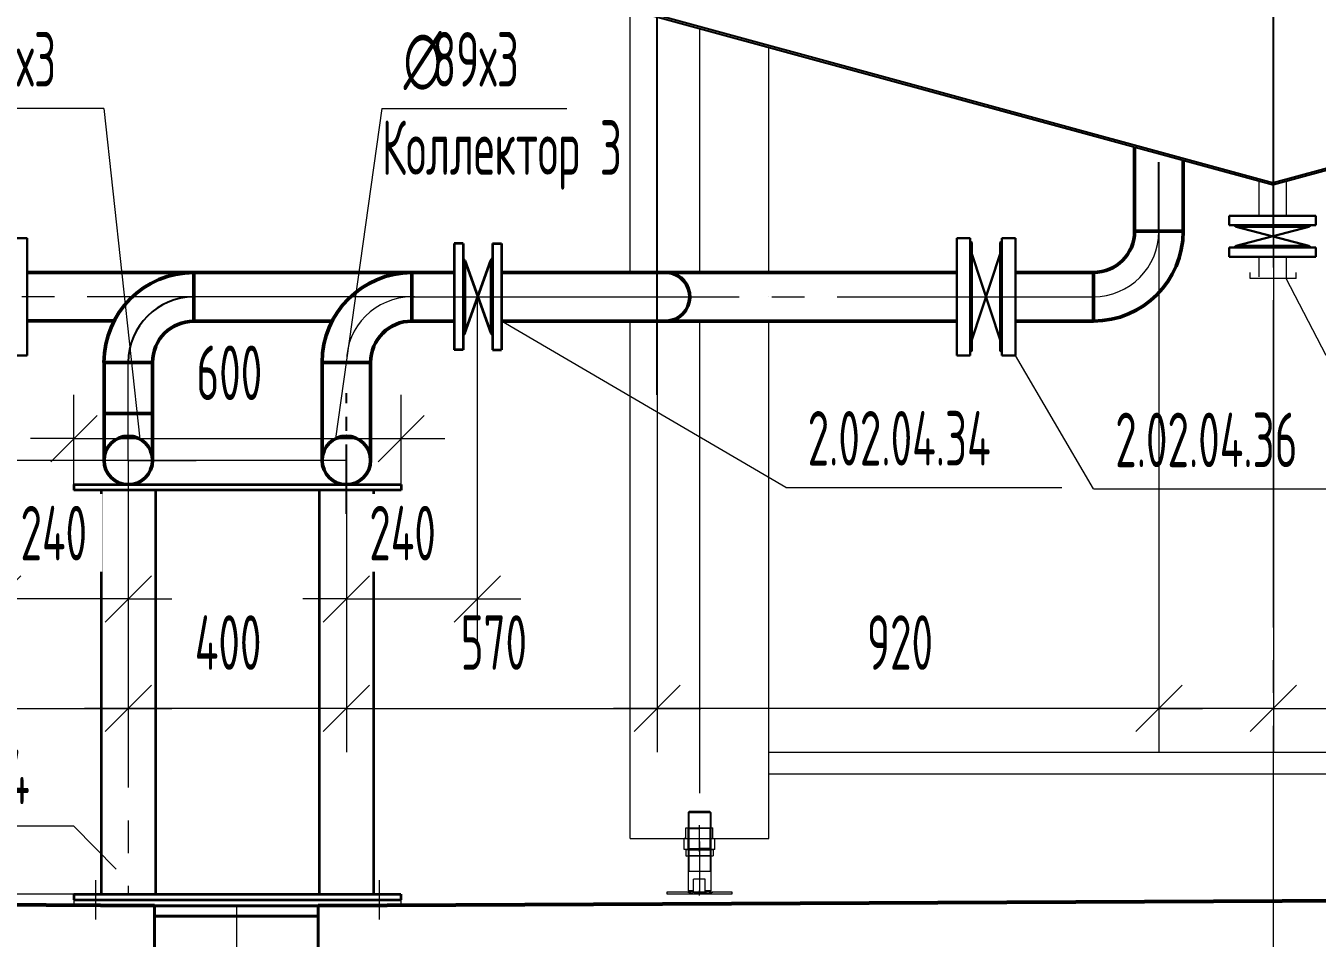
# Model space of a CAD drawing. Header units: millimetres. Extents: x -2281 to 5887, y 0 to 4166.
# Drawn here: x 3709.3 to 3768.5, y 181.1 to 222.9 of the extents above; entities that cross this region are included whole.
import ezdxf

# ---------------------------------------------------------------- set-up
doc = ezdxf.new("R2010")
doc.units = ezdxf.units.MM
for name, pattern in [('K5LT32777', [0]), ('K5LT32783', [0]), ('K5LT32784', [0]), ('K5LT32785', [0]), ('K5LT32786', [0]), ('K5LT32808', [0]), ('K5LT32816', [5.08, 3.175, -0.635, 0.635, -0.635]), ('K5LT32824', [714.375, 476.25, -79.375, 79.375, -79.375]), ('K5LT32829', [50.8, 31.75, -6.35, 6.35, -6.35]), ('K5LT32859', [0]), ('K5LT32875', [0]), ('K5LT32876', [9, 6, -0.75, 1.5, -0.75]), ('K5LT32877', [0]), ('K5LT32878', [50.8, 31.75, -6.35, 6.35, -6.35]), ('K5LT32887', [508, 317.5, -63.5, 63.5, -63.5]), ('K5LT32888', [0]), ('K5LT32897', [0]), ('K5LT_AXLED', [19.5, 15, -1.5, 1.5, -1.5]), ('K5LT_BASIC', [0]), ('K5LT_THIN', [0])]:
    doc.linetypes.add(name, pattern=pattern)
doc.layers.add('Системный слой', color=7, linetype='Continuous')
doc.styles.add('KDIMTEXTSTYLE', font='GOST_AU.SHX', dxfattribs={"width": 0.96, "oblique": 15, "height": 5})
doc.styles.add('KTEXTSTYLE', font='GOST_AU.SHX', dxfattribs={"width": 0.96, "height": 5})
doc.dimstyles.new('KDIMSTYLE (0.03)', dxfattribs={"dimtxt": 5, "dimasz": 1, "dimexe": 2, "dimexo": 0, "dimgap": 1, "dimtad": 1, "dimlfac": 40, "dimtxsty": 'KDIMTEXTSTYLE', "dimsah": 1, "dimcen": 0, "dimdle": 1, "dimadec": 0, "dimazin": 0, "dimtfac": 0.667, "dimtmove": 0, "dimatfit": 3, "dimfxl": 1, "dimtvp": 1, "dimtolj": 1, "dimtzin": 0, "dimarcsym": 0})

# ---------------------------------------------------------------- blocks, each defined once
blk = doc.blocks.new('U37')
at = {"layer": 'Системный слой', "color": 30, "linetype": 'K5LT_AXLED', "lineweight": 13, "true_color": 0xff8000}
for q in [(3714.028, 206.136), (3710.916, 203.023), (3717.141, 203.023), (3714.028, 199.911)]:
    blk.add_line((3714.028, 203.023), q, dxfattribs=at)
blk = doc.blocks.new('U70')
at = {"layer": 'Системный слой', "color": 211, "linetype": 'K5LT32783', "lineweight": 50, "true_color": 0xff7fff}
for p, q in [((3717.028, 209.405), (3717.028, 211.63)), ((3715.14, 207.517), (3712.915, 207.517))]:
    blk.add_line(p, q, dxfattribs=at)
for radius in [4.113, 1.887]:
    blk.add_arc((3717.028, 207.517), radius, 90, 180, dxfattribs=at)
at = {"layer": 'Системный слой', "color": 211, "linetype": 'K5LT32829', "lineweight": 25, "true_color": 0xff7fff}
blk.add_arc((3717.028, 207.517), 3, 90, 180, dxfattribs=at)
blk = doc.blocks.new('U71')
at = {"layer": 'Системный слой', "color": 200, "linetype": 'K5LT32784', "lineweight": 50, "true_color": 0xbf00ff}
for p, q in [((3727.028, 209.405), (3727.028, 211.63)), ((3725.14, 207.517), (3722.915, 207.517))]:
    blk.add_line(p, q, dxfattribs=at)
for radius in [4.112, 1.888]:
    blk.add_arc((3727.028, 207.517), radius, 90, 180, dxfattribs=at)
at = {"layer": 'Системный слой', "color": 30, "linetype": 'K5LT_AXLED', "lineweight": 13, "true_color": 0xff8000}
blk.add_arc((3727.028, 207.517), 3, 90, 180, dxfattribs=at)
blk = doc.blocks.new('U72')
at = {"layer": 'Системный слой', "color": 30, "linetype": 'K5LT_AXLED', "lineweight": 13, "true_color": 0xff8000}
blk.add_line((3727.151, 210.522), (3686.473, 210.522), dxfattribs=at)
at = {"layer": 'Системный слой', "color": 211, "linetype": 'K5LT32783', "lineweight": 50, "true_color": 0xff7fff}
blk.add_line((3712.895, 205.173), (3712.895, 205.173), dxfattribs=at)
at = {"layer": 'Системный слой', "color": 211, "linetype": 'K5LT32816', "lineweight": 25, "true_color": 0xff7fff}
blk.add_line((3714.007, 205.173), (3714.007, 205.173), dxfattribs=at)
blk = doc.blocks.new('U75')
at = {"layer": 'Системный слой', "color": 200, "linetype": 'K5LT32808', "lineweight": 35, "true_color": 0xbf00ff}
for p, q in [((3729.387, 212.96), (3728.962, 212.96)), ((3728.962, 212.96), (3728.962, 208.085)), ((3728.962, 212.792), (3728.962, 212.235)), ((3729.387, 212.96), (3729.387, 208.085)), ((3730.721, 212.96), (3730.721, 208.085)), ((3730.721, 212.96), (3731.146, 212.96)), ((3731.146, 212.96), (3731.146, 208.085)), ((3731.146, 212.792), (3731.146, 212.235)), ((3729.462, 212.185), (3729.387, 212.297)), ((3729.462, 212.185), (3730.646, 208.86)), ((3729.462, 208.86), (3730.646, 212.185)), ((3729.462, 212.185), (3729.462, 208.86)), ((3730.646, 212.185), (3730.721, 212.297)), ((3730.646, 212.185), (3730.646, 208.86)), ((3729.462, 208.86), (3729.387, 208.747)), ((3730.646, 208.86), (3730.721, 208.747)), ((3729.387, 208.085), (3728.962, 208.085)), ((3730.721, 208.085), (3731.146, 208.085))]:
    blk.add_line(p, q, dxfattribs=at)
blk = doc.blocks.new('U76')
at = {"layer": 'Системный слой', "color": 200, "linetype": 'K5LT32784', "lineweight": 50, "true_color": 0xbf00ff}
for p, q in [((3760.165, 213.522), (3762.39, 213.522)), ((3758.278, 211.635), (3758.278, 209.41))]:
    blk.add_line(p, q, dxfattribs=at)
at = {"layer": 'Системный слой', "color": 30, "linetype": 'K5LT_AXLED', "lineweight": 13, "true_color": 0xff8000}
blk.add_arc((3758.278, 213.522), 3, 270, 0, dxfattribs=at)
at = {"layer": 'Системный слой', "color": 200, "linetype": 'K5LT32784', "lineweight": 50, "true_color": 0xbf00ff}
for radius in [4.112, 1.887]:
    blk.add_arc((3758.278, 213.522), radius, 270, 0, dxfattribs=at)
blk = doc.blocks.new('U78')
at = {"layer": 'Системный слой', "color": 30, "linetype": 'K5LT_AXLED', "lineweight": 13, "true_color": 0xff8000}
blk.add_line((3766.51, 229.864), (3766.51, 174.99), dxfattribs=at)
at = {"layer": 'Системный слой', "color": 7, "linetype": 'K5LT32786', "lineweight": 18}
for p, q in [((3737.04, 211.632), (3737.04, 223.696)), ((3795.981, 185.689), (3795.981, 223.657)), ((3743.39, 211.633), (3743.39, 221.923)), ((3789.631, 185.689), (3789.631, 221.943)), ((3743.39, 210.522), (3743.39, 210.523)), ((3737.04, 185.689), (3737.04, 209.408)), ((3743.39, 185.689), (3743.39, 209.409)), ((3743.39, 189.651), (3789.631, 189.651)), ((3743.39, 188.651), (3789.631, 188.651)), ((3739.691, 186.885), (3739.754, 186.948)), ((3739.691, 186.885), (3740.739, 186.885)), ((3739.691, 186.885), (3739.691, 183.292)), ((3739.754, 186.948), (3740.676, 186.948)), ((3740.739, 186.885), (3740.676, 186.948)), ((3740.739, 186.885), (3740.739, 183.292)), ((3792.282, 186.885), (3792.345, 186.948)), ((3793.33, 186.885), (3792.282, 186.885)), ((3792.282, 186.885), (3792.282, 183.292)), ((3793.267, 186.948), (3792.345, 186.948)), ((3793.33, 186.885), (3793.267, 186.948)), ((3793.33, 186.885), (3793.33, 183.292)), ((3739.596, 186.189), (3740.834, 186.189)), ((3739.596, 185.689), (3739.596, 186.189)), ((3739.728, 186.149), (3739.688, 186.189)), ((3739.728, 186.149), (3740.215, 186.149)), ((3739.728, 185.229), (3739.728, 186.149)), ((3740.702, 186.149), (3740.215, 186.149)), ((3740.702, 186.149), (3740.742, 186.189)), ((3740.702, 185.229), (3740.702, 186.149)), ((3740.834, 185.689), (3740.834, 186.189)), ((3792.187, 185.689), (3792.187, 186.189)), ((3793.425, 186.189), (3792.187, 186.189)), ((3792.319, 186.149), (3792.279, 186.189)), ((3792.319, 185.229), (3792.319, 186.149)), ((3792.319, 186.149), (3792.806, 186.149)), ((3793.293, 186.149), (3792.806, 186.149)), ((3793.293, 186.149), (3793.333, 186.189)), ((3793.293, 185.229), (3793.293, 186.149)), ((3793.425, 185.689), (3793.425, 186.189)), ((3737.04, 185.689), (3743.39, 185.689)), ((3737.04, 185.689), (3743.39, 185.689)), ((3737.04, 185.689), (3743.39, 185.689)), ((3739.596, 185.689), (3739.515, 185.689)), ((3739.515, 185.189), (3739.515, 185.689)), ((3740.834, 185.689), (3740.915, 185.689)), ((3740.915, 185.189), (3740.915, 185.689)), ((3795.981, 185.689), (3789.631, 185.689)), ((3792.187, 185.689), (3792.106, 185.689)), ((3792.106, 185.189), (3792.106, 185.689)), ((3793.425, 185.689), (3793.506, 185.689)), ((3793.506, 185.189), (3793.506, 185.689)), ((3740.915, 185.189), (3739.515, 185.189)), ((3739.59, 185.175), (3739.615, 185.189)), ((3739.59, 185.175), (3739.59, 184.904)), ((3739.59, 184.904), (3739.615, 184.889)), ((3739.615, 185.189), (3740.815, 185.189)), ((3740.815, 184.889), (3739.615, 184.889)), ((3739.728, 185.229), (3739.688, 185.189)), ((3739.716, 185.189), (3739.728, 185.177)), ((3739.716, 184.889), (3739.728, 184.902)), ((3739.728, 185.229), (3740.215, 185.229)), ((3739.728, 185.177), (3740.702, 185.177)), ((3739.728, 185.177), (3739.728, 184.902)), ((3740.702, 184.902), (3739.728, 184.902)), ((3740.702, 185.229), (3740.215, 185.229)), ((3740.702, 185.229), (3740.742, 185.189)), ((3740.714, 185.189), (3740.702, 185.177)), ((3740.702, 185.177), (3740.702, 184.902)), ((3740.714, 184.889), (3740.702, 184.902)), ((3740.84, 185.175), (3740.815, 185.189)), ((3740.84, 184.904), (3740.815, 184.889)), ((3740.84, 185.175), (3740.84, 184.904)), ((3792.106, 185.189), (3793.506, 185.189)), ((3792.181, 185.175), (3792.206, 185.189)), ((3792.181, 185.175), (3792.181, 184.904)), ((3792.181, 184.904), (3792.206, 184.889)), ((3793.406, 185.189), (3792.206, 185.189)), ((3792.206, 184.889), (3793.406, 184.889)), ((3792.319, 185.229), (3792.279, 185.189)), ((3792.307, 185.189), (3792.319, 185.177)), ((3792.307, 184.889), (3792.319, 184.902)), ((3792.319, 185.229), (3792.806, 185.229)), ((3793.293, 185.177), (3792.319, 185.177)), ((3792.319, 185.177), (3792.319, 184.902)), ((3792.319, 184.902), (3793.293, 184.902)), ((3793.293, 185.229), (3792.806, 185.229)), ((3793.293, 185.229), (3793.333, 185.189)), ((3793.305, 185.189), (3793.293, 185.177)), ((3793.293, 185.177), (3793.293, 184.902)), ((3793.305, 184.889), (3793.293, 184.902)), ((3793.431, 185.175), (3793.406, 185.189)), ((3793.431, 184.904), (3793.406, 184.889)), ((3793.431, 185.175), (3793.431, 184.904)), ((3739.691, 184.198), (3740.739, 184.198)), ((3793.33, 184.198), (3792.282, 184.198)), ((3739.947, 183.222), (3739.947, 183.823)), ((3740.483, 183.823), (3739.947, 183.823)), ((3740.483, 183.222), (3740.483, 183.823)), ((3792.538, 183.823), (3793.074, 183.823)), ((3792.538, 183.222), (3792.538, 183.823)), ((3793.074, 183.222), (3793.074, 183.823)), ((3738.715, 183.228), (3738.715, 183.153)), ((3741.715, 183.228), (3738.715, 183.228)), ((3738.715, 183.153), (3741.715, 183.153)), ((3739.947, 183.292), (3739.691, 183.292)), ((3740.739, 183.292), (3740.483, 183.292)), ((3741.715, 183.153), (3741.715, 183.228)), ((3791.306, 183.228), (3794.306, 183.228)), ((3791.306, 183.153), (3791.306, 183.228)), ((3794.306, 183.153), (3791.306, 183.153)), ((3792.282, 183.292), (3792.538, 183.292)), ((3793.074, 183.292), (3793.33, 183.292)), ((3794.306, 183.228), (3794.306, 183.153))]:
    blk.add_line(p, q, dxfattribs=at)
at = {"layer": 'Системный слой', "color": 7, "linetype": 'K5LT_THIN', "lineweight": 13}
for p, q in [((3740.215, 222.803), (3740.215, 211.633)), ((3792.806, 222.78), (3792.806, 185.689)), ((3740.215, 210.523), (3740.215, 210.522)), ((3740.215, 209.409), (3740.215, 187.773))]:
    blk.add_line(p, q, dxfattribs=at)
at = {"layer": 'Системный слой', "color": 3, "linetype": 'K5LT32877', "lineweight": 15, "true_color": 0x00ff00}
for p, q in [((3739.728, 186.922), (3739.728, 184.198)), ((3740.702, 186.922), (3740.702, 184.198)), ((3792.319, 186.922), (3792.319, 184.198)), ((3793.293, 186.922), (3793.293, 184.198)), ((3739.691, 185.192), (3739.691, 186.186)), ((3740.739, 185.192), (3740.739, 186.186)), ((3792.282, 185.192), (3792.282, 186.186)), ((3793.33, 185.192), (3793.33, 186.186)), ((3739.691, 185.189), (3739.691, 184.889)), ((3740.739, 185.189), (3740.739, 184.889)), ((3792.282, 185.189), (3792.282, 184.889)), ((3793.33, 185.189), (3793.33, 184.889))]:
    blk.add_line(p, q, dxfattribs=at)
at = {"layer": 'Системный слой', "color": 4, "linetype": 'K5LT32878', "lineweight": 15, "true_color": 0x00ffff}
for p, q in [((3740.215, 185.077), (3740.215, 186.302)), ((3792.806, 185.077), (3792.806, 186.302)), ((3740.215, 185.553), (3740.215, 183.143)), ((3792.806, 185.553), (3792.806, 183.143)), ((3740.215, 185.227), (3740.215, 184.852)), ((3792.806, 185.227), (3792.806, 184.852))]:
    blk.add_line(p, q, dxfattribs=at)
at = {"layer": 'Системный слой', "color": 4, "linetype": 'K5LT32876', "lineweight": 15, "true_color": 0x00ffff}
for p, q in [((3740.215, 183.078), (3740.215, 183.303)), ((3792.806, 183.078), (3792.806, 183.303))]:
    blk.add_line(p, q, dxfattribs=at)
at = {"layer": 'Системный слой', "color": 7, "linetype": 'K5LT32786', "lineweight": 18}
for centre, radius, start, end in [((3740.215, 184.698), 1.5, 249.55855, 290.44145), ((3740.215, 183.948), 0.75, 253.7398, 286.2602), ((3792.806, 184.698), 1.5, 249.55855, 290.44145), ((3792.806, 183.948), 0.75, 253.7398, 286.2602)]:
    blk.add_arc(centre, radius, start, end, dxfattribs=at)
at = {"layer": 'Системный слой', "color": 4, "linetype": 'K5LT32875', "lineweight": 9, "true_color": 0x00ffff}
for points in [[(3739.678, 183.228), (3739.779, 183.195), (3739.916, 183.156), (3740.093, 183.156), (3740.208, 183.163), (3740.337, 183.171), (3740.464, 183.165), (3740.575, 183.169), (3740.694, 183.19), (3740.775, 183.213), (3740.827, 183.228)], [(3793.343, 183.228), (3793.242, 183.195), (3793.105, 183.156), (3792.928, 183.156), (3792.813, 183.163), (3792.684, 183.171), (3792.557, 183.165), (3792.446, 183.169), (3792.327, 183.19), (3792.246, 183.213), (3792.194, 183.228)]]:
    blk.add_open_spline(points, degree=3, knots=[0, 0, 0, 0, 2.762312, 3.574301, 4.555066, 5.753435, 6.891182, 7.824392, 8.629119, 10, 10, 10, 10], dxfattribs=at)
blk = doc.blocks.new('U113')
at = {"layer": 'Системный слой', "color": 191, "linetype": 'K5LT32897', "lineweight": 30, "true_color": 0xbf7fff}
for p, q in [((3752.633, 213.21), (3752.008, 213.21)), ((3752.008, 213.21), (3752.008, 207.835)), ((3752.633, 213.21), (3752.633, 207.835)), ((3752.708, 213.005), (3752.633, 213.068)), ((3752.708, 208.039), (3752.708, 213.005)), ((3752.708, 212.772), (3752.708, 208.272)), ((3752.633, 207.835), (3752.008, 207.835)), ((3752.708, 208.039), (3752.633, 207.976))]:
    blk.add_line(p, q, dxfattribs=at)
blk = doc.blocks.new('U112')
at = {"layer": 'Системный слой'}
blk.add_blockref('U113', (0, 0), dxfattribs=at)
blk = doc.blocks.new('U114')
at = {"layer": 'Системный слой', "color": 191, "linetype": 'K5LT32897', "lineweight": 30, "true_color": 0xbf7fff}
for p, q in [((3754.008, 212.497), (3752.708, 208.547)), ((3752.708, 208.547), (3752.708, 212.497)), ((3752.708, 212.497), (3754.008, 208.547)), ((3754.008, 212.497), (3754.008, 208.547))]:
    blk.add_line(p, q, dxfattribs=at)
blk = doc.blocks.new('U116')
at = {"layer": 'Системный слой', "color": 191, "linetype": 'K5LT32897', "lineweight": 30, "true_color": 0xbf7fff}
for p, q in [((3754.083, 213.21), (3754.083, 207.835)), ((3754.083, 213.21), (3754.708, 213.21)), ((3754.708, 213.21), (3754.708, 207.835)), ((3754.008, 213.005), (3754.083, 213.068)), ((3754.008, 208.039), (3754.008, 213.005)), ((3754.008, 212.772), (3754.008, 208.272)), ((3754.008, 208.039), (3754.083, 207.976)), ((3754.083, 207.835), (3754.708, 207.835))]:
    blk.add_line(p, q, dxfattribs=at)
blk = doc.blocks.new('U115')
at = {"layer": 'Системный слой'}
blk.add_blockref('U116', (0, 0), dxfattribs=at)
blk = doc.blocks.new('U121')
at = {"layer": 'Системный слой', "color": 191, "linetype": 'K5LT32897', "lineweight": 30, "true_color": 0xbf7fff}
for p, q in [((3708.774, 213.21), (3708.774, 207.835)), ((3708.774, 213.21), (3709.399, 213.21)), ((3709.399, 213.21), (3709.399, 207.835)), ((3708.699, 213.005), (3708.774, 213.068)), ((3708.699, 208.039), (3708.699, 213.005)), ((3708.699, 212.772), (3708.699, 208.272)), ((3708.699, 208.039), (3708.774, 207.976)), ((3708.774, 207.835), (3709.399, 207.835))]:
    blk.add_line(p, q, dxfattribs=at)
blk = doc.blocks.new('U120')
at = {"layer": 'Системный слой'}
blk.add_blockref('U121', (0, 0), dxfattribs=at)
blk = doc.blocks.new('U123')
at = {"layer": 'Системный слой', "color": 211, "linetype": 'K5LT32859', "lineweight": 30, "true_color": 0xff7fff}
for p, q in [((3768.477, 214.23), (3764.495, 214.23)), ((3764.495, 213.805), (3764.495, 214.23)), ((3768.477, 213.805), (3764.495, 213.805)), ((3764.823, 213.73), (3764.711, 213.805)), ((3768.148, 213.73), (3764.823, 212.857)), ((3764.823, 213.73), (3768.148, 212.857)), ((3768.148, 213.73), (3764.823, 213.73)), ((3768.148, 213.73), (3768.261, 213.805)), ((3768.309, 214.23), (3768.198, 214.23)), ((3768.477, 213.805), (3768.477, 214.23)), ((3768.477, 212.782), (3764.495, 212.782)), ((3764.495, 212.782), (3764.495, 212.357)), ((3764.823, 212.857), (3764.711, 212.782)), ((3768.148, 212.857), (3764.823, 212.857)), ((3768.148, 212.857), (3768.261, 212.782)), ((3768.477, 212.782), (3768.477, 212.357)), ((3768.477, 212.357), (3764.495, 212.357)), ((3768.309, 212.357), (3768.198, 212.357))]:
    blk.add_line(p, q, dxfattribs=at)
blk = doc.blocks.new('D16')
at = {"layer": 'Системный слой', "color": 7, "linetype": 'K5LT_THIN', "lineweight": 13, "transparency": 16777216}
for p, q in [((3693.482, 203.023), (3693.482, 205.023)), ((3694.543, 201.963), (3692.422, 204.084)), ((3724.007, 203.023), (3691.482, 203.023)), ((3693.482, 183.148), (3693.482, 203.023)), ((3692.422, 184.209), (3694.543, 182.088)), ((3711.528, 183.148), (3691.482, 183.148)), ((3693.482, 183.148), (3693.482, 181.148))]:
    blk.add_line(p, q, dxfattribs=at)
at = {"transparency": 16777216}
blk.add_wipeout([(3692.482, 187.529), (3688.914, 187.529), (3688.914, 198.197), (3692.482, 198.197)], dxfattribs=at).dxf.layer = 'Системный слой'
at = {"layer": 'Системный слой', "color": 7, "transparency": 16777216, "insert": (3689.215, 187.529), "char_height": 2.5, "attachment_point": 1, "rotation": 90, "style": 'KTEXTSTYLE'}
blk.add_mtext('\\H3.5;\\W0.965;\\Q15;\\Q0;\\W0.715;\\H2.50;по уклону', dxfattribs=at)
blk = doc.blocks.new('KDIMARROW_03')
at = {"layer": 'Системный слой', "color": 0, "linetype": 'K5LT_THIN', "lineweight": 13}
for p, q in [((-1.061, -1.061), (1.061, 1.061)), ((0, 0), (-1, 0)), ((0, 0), (2, 0))]:
    blk.add_line(p, q, dxfattribs=at)
blk = doc.blocks.new('D17')
at = {"layer": 'Системный слой', "color": 7, "linetype": 'K5LT_THIN', "lineweight": 13, "transparency": 16777216}
for p, q in [((3738.278, 206.023), (3738.278, 189.657)), ((3724.028, 203.023), (3724.028, 189.657)), ((3725.088, 192.718), (3722.967, 190.597)), ((3737.217, 190.597), (3739.338, 192.718)), ((3724.028, 191.657), (3722.028, 191.657)), ((3724.028, 191.657), (3738.278, 191.657)), ((3738.278, 191.657), (3740.278, 191.657))]:
    blk.add_line(p, q, dxfattribs=at)
at = {"layer": 'Системный слой', "color": 7, "transparency": 16777216, "insert": (3729.268, 195.924), "char_height": 2.5, "attachment_point": 1, "style": 'KTEXTSTYLE'}
blk.add_mtext('\\H3.5;\\W0.965;\\Q15;\\Q0;\\W0.715;\\H2.50;570', dxfattribs=at)
at = {"transparency": 16777216}
blk.add_wipeout([(3729.268, 197.657), (3729.268, 201.225), (3732.887, 201.225), (3732.887, 197.657)], dxfattribs=at).dxf.layer = 'Системный слой'
blk = doc.blocks.new('D18')
at = {"layer": 'Системный слой', "color": 7, "linetype": 'K5LT_THIN', "lineweight": 13, "transparency": 16777216}
for p, q in [((3714.028, 203.023), (3714.028, 189.657)), ((3724.028, 203.023), (3724.028, 189.657)), ((3715.088, 192.718), (3712.967, 190.597)), ((3722.967, 190.597), (3725.088, 192.718)), ((3714.028, 191.657), (3712.028, 191.657)), ((3724.028, 191.657), (3714.028, 191.657)), ((3724.028, 191.657), (3726.028, 191.657))]:
    blk.add_line(p, q, dxfattribs=at)
at = {"transparency": 16777216}
blk.add_wipeout([(3717.077, 192.657), (3717.077, 196.225), (3720.823, 196.225), (3720.823, 192.657)], dxfattribs=at).dxf.layer = 'Системный слой'
at = {"layer": 'Системный слой', "color": 7, "transparency": 16777216, "insert": (3717.077, 195.924), "char_height": 2.5, "attachment_point": 1, "style": 'KTEXTSTYLE'}
blk.add_mtext('\\H3.5;\\W0.965;\\Q15;\\Q0;\\W0.715;\\H2.50;400', dxfattribs=at)
blk = doc.blocks.new('D28')
at = {"layer": 'Системный слой', "color": 7, "linetype": 'K5LT_THIN', "lineweight": 13, "transparency": 16777216}
for p, q in [((3761.278, 213.522), (3761.278, 189.657)), ((3738.278, 206.023), (3738.278, 189.657)), ((3739.338, 192.718), (3737.217, 190.597)), ((3760.217, 190.597), (3762.338, 192.718)), ((3738.278, 191.657), (3736.278, 191.657)), ((3761.278, 191.657), (3738.278, 191.657)), ((3761.278, 191.657), (3763.278, 191.657))]:
    blk.add_line(p, q, dxfattribs=at)
at = {"layer": 'Системный слой', "color": 7, "transparency": 16777216, "insert": (3747.893, 195.924), "char_height": 2.5, "attachment_point": 1, "style": 'KTEXTSTYLE'}
blk.add_mtext('\\H3.5;\\W0.965;\\Q15;\\Q0;\\W0.715;\\H2.50;920', dxfattribs=at)
at = {"transparency": 16777216}
blk.add_wipeout([(3747.893, 197.657), (3747.893, 201.225), (3751.512, 201.225), (3751.512, 197.657)], dxfattribs=at).dxf.layer = 'Системный слой'
blk = doc.blocks.new('D29')
at = {"layer": 'Системный слой', "color": 7, "linetype": 'K5LT_THIN', "lineweight": 13, "transparency": 16777216}
for p, q in [((3766.528, 215.648), (3766.528, 189.657)), ((3761.278, 213.522), (3761.278, 189.657)), ((3762.338, 192.718), (3760.217, 190.597)), ((3765.467, 190.597), (3767.588, 192.718)), ((3761.278, 191.657), (3759.278, 191.657)), ((3766.528, 191.657), (3761.278, 191.657)), ((3766.528, 191.657), (3768.528, 191.657)), ((3766.528, 191.657), (3768.523, 191.657)), ((3768.523, 191.657), (3775.896, 191.657))]:
    blk.add_line(p, q, dxfattribs=at)
at = {"layer": 'Системный слой', "color": 7, "transparency": 16777216, "insert": (3770.523, 195.924), "char_height": 2.5, "attachment_point": 1, "style": 'KTEXTSTYLE'}
blk.add_mtext('\\H3.5;\\W0.965;\\Q15;\\Q0;\\W0.715;\\H2.50;210', dxfattribs=at)
at = {"transparency": 16777216}
blk.add_wipeout([(3770.523, 197.657), (3770.523, 201.225), (3773.761, 201.225), (3773.761, 197.657)], dxfattribs=at).dxf.layer = 'Системный слой'
blk = doc.blocks.new('D38')
at = {"layer": 'Системный слой', "color": 7, "linetype": 'K5LT_THIN', "lineweight": 13, "transparency": 16777216}
for p, q in [((3699.799, 210.522), (3699.799, 189.657)), ((3714.028, 203.023), (3714.028, 189.657)), ((3700.859, 192.718), (3698.738, 190.597)), ((3712.967, 190.597), (3715.088, 192.718)), ((3699.799, 191.657), (3697.799, 191.657)), ((3699.799, 191.657), (3714.028, 191.657)), ((3714.028, 191.657), (3716.028, 191.657))]:
    blk.add_line(p, q, dxfattribs=at)
at = {"transparency": 16777216}
blk.add_wipeout([(3705.028, 192.657), (3705.028, 196.225), (3708.648, 196.225), (3708.648, 192.657)], dxfattribs=at).dxf.layer = 'Системный слой'
at = {"layer": 'Системный слой', "color": 7, "transparency": 16777216, "insert": (3705.028, 195.924), "char_height": 2.5, "attachment_point": 1, "style": 'KTEXTSTYLE'}
blk.add_mtext('\\H3.5;\\W0.965;\\Q15;\\Q0;\\W0.715;\\H2.50;570', dxfattribs=at)
blk = doc.blocks.new('U524')
at = {"layer": 'Системный слой', "color": 7, "linetype": 'K5LT_THIN', "lineweight": 13}
for q in [(3704.433, 219.155), (3714.565, 203.998)]:
    blk.add_line((3712.915, 219.155), q, dxfattribs=at)
at = {"layer": 'Системный слой', "color": 7, "char_height": 2.5, "attachment_point": 1, "style": 'KTEXTSTYLE'}
for s, insert in [('\\H3.5;\\W0.965;\\Q15;\\Q0;\\W0.715;\\H2.50;∅', (3705.433, 222.655)), ('\\H3.5;\\W0.965;\\Q15;\\Q0;\\W0.715;\\H2.50;89х3', (3706.756, 222.655))]:
    blk.add_mtext(s, dxfattribs=dict(at, insert=insert))
blk = doc.blocks.new('U525')
at = {"layer": 'Системный слой', "color": 7, "linetype": 'K5LT_THIN', "lineweight": 13}
for q in [(3723.536, 204.021), (3734.135, 219.155)]:
    blk.add_line((3725.653, 219.155), q, dxfattribs=at)
at = {"layer": 'Системный слой', "color": 7, "char_height": 2.5, "attachment_point": 1, "style": 'KTEXTSTYLE'}
for s, insert in [('\\H3.5;\\W0.965;\\Q15;\\Q0;\\W0.715;\\H2.50;∅', (3726.653, 222.655)), ('\\H3.5;\\W0.965;\\Q15;\\Q0;\\W0.715;\\H2.50;89х3', (3727.976, 222.655))]:
    blk.add_mtext(s, dxfattribs=dict(at, insert=insert))
blk = doc.blocks.new('U527')
at = {"layer": 'Системный слой', "color": 7, "linetype": 'K5LT_THIN', "lineweight": 13}
for q in [(3731.146, 209.407), (3756.824, 201.786)]:
    blk.add_line((3744.175, 201.786), q, dxfattribs=at)
at = {"layer": 'Системный слой', "color": 7, "insert": (3745.175, 205.286), "char_height": 2.5, "attachment_point": 1, "style": 'KTEXTSTYLE'}
blk.add_mtext('\\H3.5;\\W0.965;\\Q15;\\Q0;\\W0.715;\\H2.50;2.02.04.34', dxfattribs=at)
blk = doc.blocks.new('U529')
at = {"layer": 'Системный слой', "color": 7, "linetype": 'K5LT_THIN', "lineweight": 13}
for q in [(3754.708, 207.835), (3770.795, 201.712)]:
    blk.add_line((3758.278, 201.712), q, dxfattribs=at)
at = {"layer": 'Системный слой', "color": 7, "insert": (3759.278, 205.212), "char_height": 2.5, "attachment_point": 1, "style": 'KTEXTSTYLE'}
blk.add_mtext('\\H3.5;\\W0.965;\\Q15;\\Q0;\\W0.715;\\H2.50;2.02.04.36', dxfattribs=at)
blk = doc.blocks.new('D39')
at = {"layer": 'Системный слой', "color": 7, "linetype": 'K5LT_THIN', "lineweight": 13, "transparency": 16777216}
for p, q in [((3730.028, 210.518), (3730.028, 194.67)), ((3724.028, 200.569), (3724.028, 194.67)), ((3724.028, 196.67), (3722.028, 196.67)), ((3724.028, 196.67), (3730.028, 196.67)), ((3730.028, 196.67), (3732.028, 196.67))]:
    blk.add_line(p, q, dxfattribs=at)
at = {"transparency": 16777216}
blk.add_wipeout([(3725.077, 197.92), (3725.077, 201.488), (3728.823, 201.488), (3728.823, 197.92)], dxfattribs=at).dxf.layer = 'Системный слой'
at = {"layer": 'Системный слой', "color": 7, "linetype": 'K5LT_THIN', "lineweight": 13, "transparency": 16777216}
for p, q in [((3725.088, 197.731), (3722.967, 195.61)), ((3728.967, 195.61), (3731.088, 197.731))]:
    blk.add_line(p, q, dxfattribs=at)
at = {"layer": 'Системный слой', "color": 7, "transparency": 16777216, "insert": (3725.077, 200.938), "char_height": 2.5, "attachment_point": 1, "style": 'KTEXTSTYLE'}
blk.add_mtext('\\H3.5;\\W0.965;\\Q15;\\Q0;\\W0.715;\\H2.50;240', dxfattribs=at)
blk = doc.blocks.new('D40')
at = {"layer": 'Системный слой', "color": 7, "linetype": 'K5LT_THIN', "lineweight": 13, "transparency": 16777216}
for p, q in [((3708.049, 210.518), (3708.049, 194.67)), ((3714.028, 200.569), (3714.028, 194.67)), ((3708.049, 196.67), (3706.049, 196.67)), ((3714.028, 196.67), (3708.049, 196.67)), ((3714.028, 196.67), (3716.028, 196.67))]:
    blk.add_line(p, q, dxfattribs=at)
at = {"transparency": 16777216}
blk.add_wipeout([(3709.087, 197.92), (3709.087, 201.488), (3712.833, 201.488), (3712.833, 197.92)], dxfattribs=at).dxf.layer = 'Системный слой'
at = {"layer": 'Системный слой', "color": 7, "linetype": 'K5LT_THIN', "lineweight": 13, "transparency": 16777216}
for p, q in [((3709.109, 197.731), (3706.988, 195.61)), ((3712.967, 195.61), (3715.088, 197.731))]:
    blk.add_line(p, q, dxfattribs=at)
at = {"layer": 'Системный слой', "color": 7, "transparency": 16777216, "insert": (3709.087, 200.938), "char_height": 2.5, "attachment_point": 1, "style": 'KTEXTSTYLE'}
blk.add_mtext('\\H3.5;\\W0.965;\\Q15;\\Q0;\\W0.715;\\H2.50;240', dxfattribs=at)
blk = doc.blocks.new('U530')
at = {"layer": 'Системный слой', "color": 7, "linetype": 'K5LT_THIN', "lineweight": 13}
for q in [(3767.111, 211.352), (3781.47, 207.835)]:
    blk.add_line((3768.952, 207.835), q, dxfattribs=at)
at = {"layer": 'Системный слой', "color": 7, "insert": (3769.952, 211.335), "char_height": 2.5, "attachment_point": 1, "style": 'KTEXTSTYLE'}
blk.add_mtext('\\H3.5;\\W0.965;\\Q15;\\Q0;\\W0.715;\\H2.50;2.02.04.37', dxfattribs=at)
blk = doc.blocks.new('D141')
at = {"layer": 'Системный слой', "color": 7, "linetype": 'K5LT_THIN', "lineweight": 13, "transparency": 16777216}
for p, q in [((3711.538, 201.911), (3711.538, 206.021)), ((3726.538, 201.911), (3726.538, 206.021)), ((3712.599, 205.081), (3710.478, 202.96)), ((3725.478, 202.96), (3727.599, 205.081)), ((3711.538, 204.021), (3709.538, 204.021)), ((3711.538, 204.021), (3726.538, 204.021)), ((3726.538, 204.021), (3728.538, 204.021))]:
    blk.add_line(p, q, dxfattribs=at)
at = {"transparency": 16777216}
blk.add_wipeout([(3717.153, 205.021), (3717.153, 208.589), (3720.773, 208.589), (3720.773, 205.021)], dxfattribs=at).dxf.layer = 'Системный слой'
at = {"layer": 'Системный слой', "color": 7, "transparency": 16777216, "insert": (3717.153, 208.288), "char_height": 2.5, "attachment_point": 1, "style": 'KTEXTSTYLE'}
blk.add_mtext('\\H3.5;\\W0.965;\\Q15;\\Q0;\\W0.715;\\H2.50;600', dxfattribs=at)
blk = doc.blocks.new('U688')
at = {"layer": 'Системный слой', "color": 7, "linetype": 'K5LT_THIN', "lineweight": 13}
for q in [(3704.765, 186.264), (3713.472, 184.28)]:
    blk.add_line((3711.528, 186.264), q, dxfattribs=at)
at = {"layer": 'Системный слой', "color": 7, "insert": (3705.765, 189.764), "char_height": 2.5, "attachment_point": 1, "style": 'KTEXTSTYLE'}
blk.add_mtext('\\H3.5;\\W0.965;\\Q15;\\Q0;\\W0.715;\\H2.50;Оп.4', dxfattribs=at)

msp = doc.modelspace()

# ---------------------------------------------------------------- linework, layer by layer
at = {"layer": 'Системный слой', "color": 7, "linetype": 'K5LT32824', "lineweight": 25}
msp.add_line((3766.52781, 213.31429), (3766.52779, 268.90969), dxfattribs=at)
at = {"layer": 'Системный слой', "color": 211, "linetype": 'K5LT32887', "lineweight": 25, "true_color": 0xff7fff}
msp.add_line((3738.27781, 206.02316), (3738.27779, 267.02219), dxfattribs=at)
at = {"layer": 'Системный слой', "color": 7, "linetype": 'K5LT32777', "lineweight": 25}
for p, q in [((3736.62781, 223.79465), (3766.52776, 215.6482)), ((3736.66201, 223.88862), (3766.52776, 215.7482)), ((3796.39361, 223.88862), (3766.52776, 215.7482)), ((3796.42781, 223.79465), (3766.52776, 215.6482))]:
    msp.add_line(p, q, dxfattribs=at)
at = {"layer": 'Системный слой', "color": 200, "linetype": 'K5LT32784', "lineweight": 50, "true_color": 0xbf00ff}
for p, q in [((3760.16531, 217.38169), (3760.16531, 213.52219)), ((3762.39031, 216.77548), (3762.39031, 213.52219)), ((3709.39856, 211.62997), (3717.02781, 211.62997)), ((3727.02781, 211.62997), (3728.96176, 211.62997)), ((3731.14551, 211.62997), (3748.27781, 211.62997)), ((3748.27781, 211.63469), (3752.0084, 211.63469)), ((3754.7084, 211.63469), (3758.27781, 211.63469)), ((3709.39856, 209.41442), (3713.37894, 209.41442)), ((3727.02781, 209.40675), (3728.96157, 209.4069)), ((3731.14551, 209.40729), (3748.27781, 209.40729)), ((3748.27781, 209.40969), (3752.0084, 209.40969)), ((3754.7084, 209.40969), (3758.27781, 209.40969)), ((3722.91531, 207.51747), (3722.91531, 203.02316)), ((3725.14031, 207.51747), (3725.14031, 203.02316))]:
    msp.add_line(p, q, dxfattribs=at)
at = {"layer": 'Системный слой', "color": 211, "linetype": 'K5LT32816', "lineweight": 25, "true_color": 0xff7fff}
for p, q in [((3761.27781, 213.52219), (3761.27781, 217.07859)), ((3724.02781, 200.56901), (3724.02781, 206.09925))]:
    msp.add_line(p, q, dxfattribs=at)
at = {"layer": 'Системный слой', "color": 7, "linetype": 'K5LT_THIN', "lineweight": 13}
for p, q in [((3765.86069, 215.83558), (3765.86069, 214.22975)), ((3767.11069, 215.80134), (3767.11069, 214.22975)), ((3765.86069, 212.35654), (3765.86069, 211.43558)), ((3767.11069, 212.35654), (3767.11069, 211.35212)), ((3765.46432, 211.35212), (3765.46432, 211.63467)), ((3767.56432, 211.35212), (3767.56432, 211.63467)), ((3767.56432, 211.35212), (3765.46432, 211.35212)), ((3711.63156, 201.66066), (3712.33766, 201.66066)), ((3711.52781, 183.14816), (3711.52781, 182.63149)), ((3712.77781, 183.14816), (3714.78819, 183.14816)), ((3726.51744, 183.14816), (3726.51744, 182.62983)), ((3711.52781, 182.63149), (3712.82781, 182.63149))]:
    msp.add_line(p, q, dxfattribs=at)
at = {"layer": 'Системный слой', "color": 211, "linetype": 'K5LT32783', "lineweight": 50, "true_color": 0xff7fff}
for p, q in [((3717.02781, 211.62997), (3727.02781, 211.62997)), ((3717.02781, 209.40497), (3723.37463, 209.4061)), ((3712.91531, 207.51747), (3712.91531, 203.02316)), ((3715.14031, 207.51747), (3715.14031, 203.02316)), ((3712.89456, 205.17316), (3715.11956, 205.17316))]:
    msp.add_line(p, q, dxfattribs=at)
at = {"layer": 'Системный слой', "color": 30, "linetype": 'K5LT_AXLED', "lineweight": 13, "true_color": 0xff8000}
for p, q in [((3727.02781, 210.51747), (3758.27781, 210.52219)), ((3714.02781, 203.02316), (3714.02781, 207.51747)), ((3714.02821, 203.02322), (3714.02821, 183.14816)), ((3712.52781, 183.78149), (3712.52781, 181.98149)), ((3725.52781, 183.78149), (3725.52781, 181.98149)), ((3718.98531, 182.66743), (3718.98531, 170.41743))]:
    msp.add_line(p, q, dxfattribs=at)
at = {"layer": 'Системный слой', "color": 5, "linetype": 'K5LT_BASIC', "lineweight": 35, "true_color": 0x0000ff}
for p, q in [((3711.53819, 201.91066), (3726.53819, 201.91066)), ((3711.53819, 201.91066), (3711.53819, 201.66066)), ((3726.53819, 201.91066), (3726.53819, 201.66066)), ((3726.53819, 201.66066), (3711.53819, 201.66066)), ((3712.77781, 201.66066), (3712.77781, 183.14816)), ((3715.27781, 201.66066), (3715.27781, 183.14816)), ((3722.77781, 201.66066), (3722.77781, 183.14816)), ((3725.27781, 201.66066), (3725.27781, 183.14816)), ((3711.53061, 183.14816), (3711.52781, 182.88149)), ((3711.53061, 183.14816), (3726.51744, 183.14816)), ((3726.51744, 183.14816), (3726.51744, 182.88149)), ((3711.52781, 182.88149), (3726.51744, 182.88149))]:
    msp.add_line(p, q, dxfattribs=at)
at = {"layer": 'Системный слой', "color": 7, "linetype": 'K5LT32888', "lineweight": 53}
for p, q in [((3715.23488, 182.6118), (3614.2648, 183.14831)), ((3835.51479, 183.14953), (3722.73488, 182.6118))]:
    msp.add_line(p, q, dxfattribs=at)
at = {"layer": 'Системный слой', "color": 7, "linetype": 'K5LT32785', "lineweight": 40}
for p, q in [((3715.23488, 182.6118), (3715.23488, 179.03633)), ((3715.23488, 182.6118), (3722.73488, 182.6118)), ((3722.73488, 182.6118), (3722.73488, 179.03633)), ((3715.23488, 182.13112), (3722.73488, 182.13112))]:
    msp.add_line(p, q, dxfattribs=at)
at = {"layer": 'Системный слой', "color": 211, "linetype": 'K5LT32783', "lineweight": 50, "true_color": 0xff7fff}
msp.add_circle((3714.02781, 203.02316), 1.1125, dxfattribs=at)
at = {"layer": 'Системный слой', "color": 200, "linetype": 'K5LT32784', "lineweight": 50, "true_color": 0xbf00ff}
msp.add_circle((3724.02781, 203.02316), 1.1125, dxfattribs=at)
msp.add_arc((3738.65055, 210.52219), 1.11705, 274.6603527, 82.6122662, dxfattribs=at)

# ---------------------------------------------------------------- block references
at = {"layer": 'Системный слой'}
for name in ['U72', 'U78', 'U123', 'U120', 'U112', 'U115', 'U76', 'U75', 'U114', 'U70', 'U71', 'U37']:
    msp.add_blockref(name, (0, 0), dxfattribs=at)

# ---------------------------------------------------------------- texts
at = {"layer": 'Системный слой', "color": 7, "insert": (3725.65269, 218.61099), "char_height": 2.5, "attachment_point": 1, "style": 'KTEXTSTYLE'}
msp.add_mtext('\\H3.5;\\W0.965;\\Q15;\\Q0;\\W0.715;\\H2.50;Коллектор 3', dxfattribs=at)

# ---------------------------------------------------------------- next in the draw order: dimensions: what is measured, and where the dimension line sits
at = {"layer": 'Системный слой', "color": 7}
dim = msp.add_linear_dim(base=(3693.48227, 183.14816), p1=(3724.00706, 203.02316), p2=(3711.52781, 183.14816), angle=90, text='\\H50.0;\\W0.965;\\Q0;\\Q0;\\W0.715;\\H2.50;по уклону\\Q0;\\W0.965;\\H50.00;\\H50.0;\\W0.965;\\Q0;', dimstyle='KDIMSTYLE (0.03)', override={"dimexo": 0, "dimblk1": 'KDIMARROW_03', "dimblk2": 'KDIMARROW_03', "dimse1": 0, "dimse2": 0, "dimclrt": 7, "dimtolj": 1}, dxfattribs=at)
dim.commit()
dim.dimension.update_dxf_attribs({"geometry": 'D16', "text_midpoint": (3693.48227, 193.08566), "dimtype": 160})

# ---------------------------------------------------------------- next in the draw order: dimensions: what is measured, and where the dimension line sits
dim = msp.add_linear_dim(base=(3724.02781, 191.65703), p1=(3738.27781, 206.02316), p2=(3724.02781, 203.02316), dimstyle='KDIMSTYLE (0.03)', override={"dimexo": 0, "dimpost": '\\H50.0;\\W0.965;\\Q0;<>', "dimblk1": 'KDIMARROW_03', "dimblk2": 'KDIMARROW_03', "dimse1": 0, "dimse2": 0, "dimclrt": 7, "dimtolj": 1}, dxfattribs=at)
dim.commit()
dim.dimension.update_dxf_attribs({"geometry": 'D17', "text_midpoint": (3731.15281, 191.65703), "dimtype": 160})

# ---------------------------------------------------------------- next in the draw order: block references
at = {"layer": 'Системный слой'}
msp.add_blockref('U525', (0, 0), dxfattribs=at)

# ---------------------------------------------------------------- next in the draw order: dimensions: what is measured, and where the dimension line sits
at = {"layer": 'Системный слой', "color": 7}
for base, p1, p2, text, picture, middle in [((3761.27781, 191.65703), (3738.27781, 206.02316), (3761.27781, 213.52219), '\\H50.0;\\W0.965;\\Q0;\\H50.0;\\W0.965;\\Q0;\\Q0;\\W0.715;\\H2.50;920\\Q0;\\W0.965;\\H50.00;', 'D28', (3749.77781, 191.65703)), ((3724.02781, 191.65703), (3714.02781, 203.02316), (3724.02781, 203.02316), '\\H2.5;\\W0.715;\\Q0;\\H2.5;\\W0.715;\\Q0;\\Q0;\\W0.527;400\\Q0;', 'D18', (3719.02781, 191.65703))]:
    dim = msp.add_linear_dim(base=base, p1=p1, p2=p2, text=text, dimstyle='KDIMSTYLE (0.03)', override={"dimexo": 0, "dimblk1": 'KDIMARROW_03', "dimblk2": 'KDIMARROW_03', "dimse1": 0, "dimse2": 0, "dimclrt": 7, "dimtolj": 1}, dxfattribs=at)
    dim.commit()
    dim.dimension.update_dxf_attribs({"geometry": picture, "text_midpoint": middle, "dimtype": 160})

# ---------------------------------------------------------------- next in the draw order: block references
at = {"layer": 'Системный слой'}
msp.add_blockref('U527', (0, 0), dxfattribs=at)

# ---------------------------------------------------------------- next in the draw order: dimensions: what is measured, and where the dimension line sits
at = {"layer": 'Системный слой', "color": 7}
for base, p1, p2, text, picture, middle in [((3766.52781, 191.65703), (3761.27781, 213.52219), (3766.52781, 215.64819), '\\H50.0;\\W0.965;\\Q0;\\H50.0;\\W0.965;\\Q0;\\Q0;\\W0.715;\\H2.50;210\\Q0;\\W0.965;\\H50.00;', 'D29', (3772.20953, 191.65703)), ((3699.79856, 191.65703), (3714.02781, 203.02316), (3699.79856, 210.52218), '\\H2.5;\\W0.715;\\Q0;\\H2.5;\\W0.715;\\Q0;\\Q0;\\W0.527;570', 'D38', (3706.91319, 191.65703))]:
    dim = msp.add_linear_dim(base=base, p1=p1, p2=p2, text=text, dimstyle='KDIMSTYLE (0.03)', override={"dimexo": 0, "dimblk1": 'KDIMARROW_03', "dimblk2": 'KDIMARROW_03', "dimse1": 0, "dimse2": 0, "dimclrt": 7, "dimtolj": 1}, dxfattribs=at)
    dim.commit()
    dim.dimension.update_dxf_attribs({"geometry": picture, "text_midpoint": middle, "dimtype": 160})

# ---------------------------------------------------------------- next in the draw order: block references
at = {"layer": 'Системный слой'}
for name in ['U524', 'U530', 'U529', 'U688']:
    msp.add_blockref(name, (0, 0), dxfattribs=at)

# ---------------------------------------------------------------- next in the draw order: dimensions: what is measured, and where the dimension line sits
at = {"layer": 'Системный слой', "color": 7}
dim = msp.add_linear_dim(base=(3724.02781, 196.67045), p1=(3730.02781, 210.51792), p2=(3724.02781, 200.56901), dimstyle='KDIMSTYLE (0.03)', override={"dimexo": 0, "dimpost": '\\H2.5;\\W0.715;\\Q0;<>', "dimblk1": 'KDIMARROW_03', "dimblk2": 'KDIMARROW_03', "dimse1": 0, "dimse2": 0, "dimclrt": 7, "dimtolj": 1}, dxfattribs=at)
dim.commit()
dim.dimension.update_dxf_attribs({"geometry": 'D39', "text_midpoint": (3727.02781, 196.67045), "dimtype": 160})

# ---------------------------------------------------------------- next in the draw order: dimensions: what is measured, and where the dimension line sits
dim = msp.add_linear_dim(base=(3714.02781, 196.67045), p1=(3708.04856, 210.51792), p2=(3714.02781, 200.56901), text='\\H2.5;\\W0.715;\\Q0;\\H2.5;\\W0.715;\\Q0;\\Q0;\\W0.527;240', dimstyle='KDIMSTYLE (0.03)', override={"dimexo": 0, "dimblk1": 'KDIMARROW_03', "dimblk2": 'KDIMARROW_03', "dimse1": 0, "dimse2": 0, "dimclrt": 7, "dimtolj": 1}, dxfattribs=at)
dim.commit()
dim.dimension.update_dxf_attribs({"geometry": 'D40', "text_midpoint": (3711.03819, 196.67045), "dimtype": 160})

# ---------------------------------------------------------------- next in the draw order: dimensions: what is measured, and where the dimension line sits
dim = msp.add_linear_dim(base=(3711.53819, 204.02084), p1=(3726.53819, 201.91066), p2=(3711.53819, 201.91066), dimstyle='KDIMSTYLE (0.03)', override={"dimexo": 0, "dimpost": '\\H2.5;\\W0.715;\\Q0;<>', "dimblk1": 'KDIMARROW_03', "dimblk2": 'KDIMARROW_03', "dimse1": 0, "dimse2": 0, "dimclrt": 7, "dimtolj": 1}, dxfattribs=at)
dim.commit()
dim.dimension.update_dxf_attribs({"geometry": 'D141', "text_midpoint": (3719.03819, 204.02084), "dimtype": 160})

doc.saveas('drawing.dxf')
